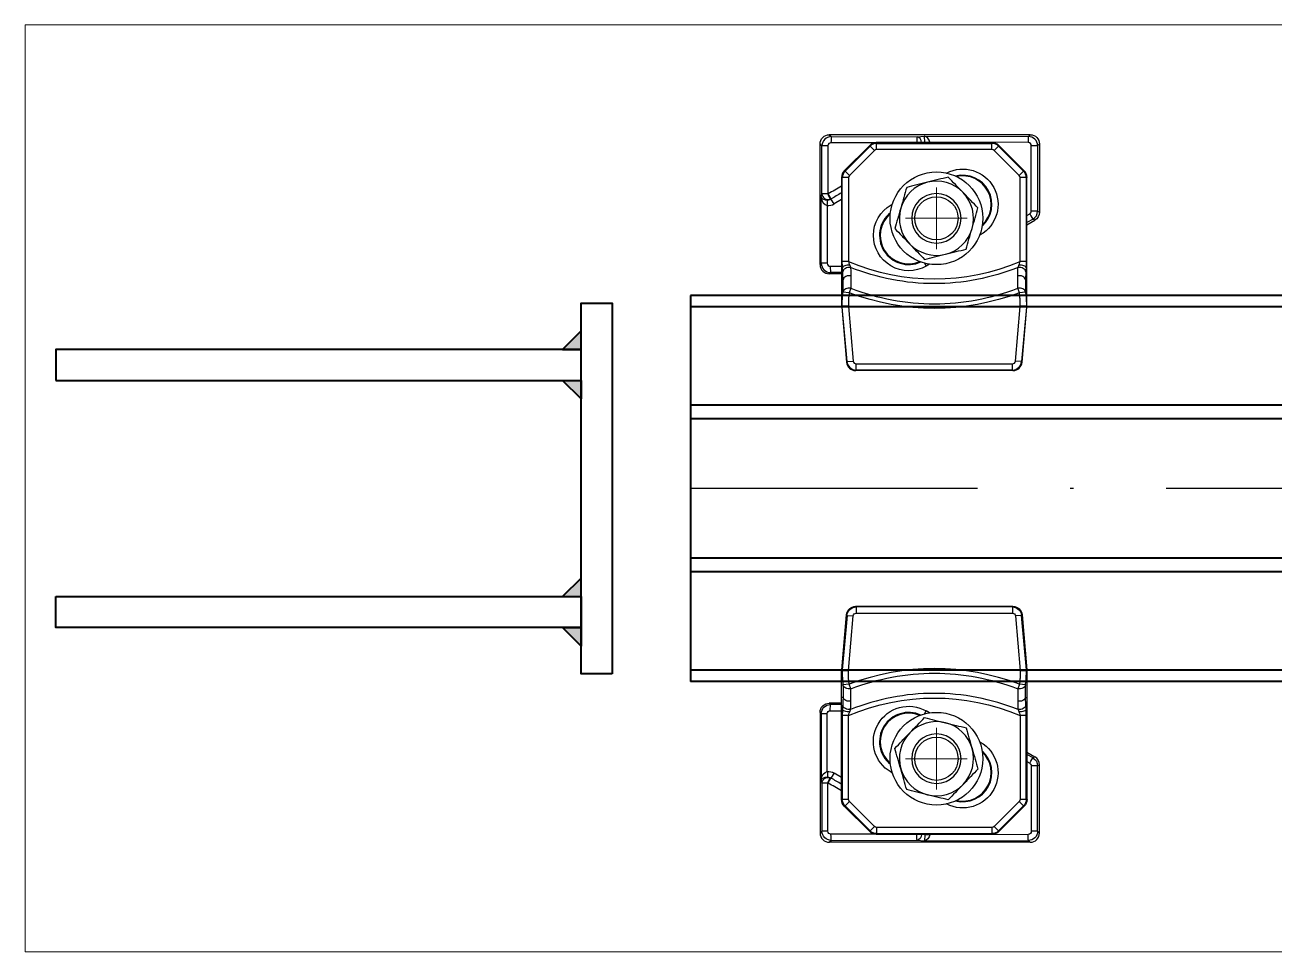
# Model space of a CAD drawing. Header units: centimetres. Extents: x 470464 to 524273, y 49611 to 59074.
# Drawn here: x 490049.75 to 490090.2, y 54392.56 to 54422.56 of the extents above; entities that cross this region are included whole.
import ezdxf

# ---------------------------------------------------------------- set-up
doc = ezdxf.new("R2010")
doc.units = ezdxf.units.CM
doc.header["$MEASUREMENT"] = 0
for name, pattern in [('1244_Aselsan_MIUM_3000$0$ACAD_ISO10W100', [18, 12, -3, 0, -3]), ('ACAD_ISO08W100', [36, 24, -3, 6, -3]), ('CHAIN', [0.3543, 0.2362, -0.0295, 0.0591, -0.0295]), ('XKITLINE00', [0])]:
    doc.linetypes.add(name, pattern=pattern)
for name, color, linetype, lineweight in [('1', 7, 'Continuous', 25), ('AAA_EKSEN', 1, 'ACAD_ISO08W100', 9), ('S-COLS-CONC', 4, 'Continuous', 40)]:
    doc.layers.add(name, color=color, linetype=linetype, lineweight=lineweight)

# ---------------------------------------------------------------- blocks, each defined once
blk = doc.blocks.new('K')
at = {"layer": 'S-COLS-CONC'}
h = blk.add_hatch(color=2, dxfattribs=at)
h.dxf.hatch_style = 1
h.paths.add_polyline_path([(490067.746, 45912.663), (490067.146, 45912.063), (490067.746, 45912.063)])
h = blk.add_hatch(color=2, dxfattribs=at)
h.dxf.hatch_style = 1
h.paths.add_polyline_path([(490067.146, 45911.063), (490067.746, 45911.063), (490067.746, 45910.463)])
h = blk.add_hatch(color=2, dxfattribs=at)
h.dxf.hatch_style = 1
h.paths.add_polyline_path([(490067.746, 45904.663), (490067.146, 45904.063), (490067.746, 45904.063)])
h = blk.add_hatch(color=2, dxfattribs=at)
h.dxf.hatch_style = 1
h.paths.add_polyline_path([(490067.146, 45903.063), (490067.746, 45903.063), (490067.746, 45902.463)])
at = {"color": 2, "linetype": 'XKITLINE00', "lineweight": 0}
for p, q in [((490099.746, 45922.563), (490049.746, 45922.563)), ((490049.746, 45922.563), (490049.746, 45892.563)), ((490049.746, 45892.563), (490049.746, 45892.563)), ((490099.746, 45892.563), (490049.746, 45892.563))]:
    blk.add_line(p, q, dxfattribs=at)
at = {"color": 2, "linetype": '1244_Aselsan_MIUM_3000$0$ACAD_ISO10W100'}
for p, q in [((490049.746, 45907.563), (490049.746, 45907.563)), ((490171.079, 45907.563), (490071.291, 45907.563))]:
    blk.add_line(p, q, dxfattribs=at)
at = {"layer": '1', "color": 2, "linetype": 'Continuous'}
for p, q in [((490075.541, 45918.652), (490075.479, 45918.714)), ((490075.479, 45914.811), (490075.479, 45918.714)), ((490075.541, 45917.094), (490075.541, 45918.652)), ((490075.733, 45918.652), (490075.541, 45918.652)), ((490075.733, 45918.652), (490075.733, 45917.094)), ((490082.281, 45919.013), (490075.778, 45919.013)), ((490075.778, 45919.013), (490075.84, 45918.951)), ((490077.233, 45918.747), (490075.833, 45918.751)), ((490075.84, 45918.951), (490078.619, 45918.942)), ((490077.09, 45918.667), (490076.265, 45917.843)), ((490077.099, 45918.645), (490077.09, 45918.668)), ((490081.053, 45918.755), (490077.301, 45918.755)), ((490077.301, 45918.755), (490077.311, 45918.732)), ((490077.311, 45918.732), (490081.044, 45918.732)), ((490077.311, 45918.533), (490077.311, 45918.732)), ((490078.619, 45918.942), (490078.847, 45918.965)), ((490078.847, 45918.965), (490082.223, 45918.955)), ((490082.216, 45918.756), (490079.028, 45918.766)), ((490081.044, 45918.732), (490081.054, 45918.755)), ((490081.044, 45918.533), (490081.044, 45918.732)), ((490081.265, 45918.668), (490081.255, 45918.645)), ((490082.09, 45917.843), (490081.265, 45918.667)), ((490082.223, 45918.955), (490082.281, 45919.013)), ((490082.314, 45916.539), (490082.315, 45918.656)), ((490082.521, 45918.655), (490082.52, 45916.538)), ((490082.579, 45918.714), (490082.521, 45918.655)), ((490082.579, 45918.714), (490082.579, 45916.504)), ((490076.288, 45917.833), (490077.099, 45918.645)), ((490077.24, 45918.504), (490076.429, 45917.692)), ((490077.24, 45918.504), (490077.099, 45918.645)), ((490081.044, 45918.533), (490077.311, 45918.533)), ((490081.114, 45918.504), (490081.255, 45918.645)), ((490081.926, 45917.692), (490081.114, 45918.504)), ((490081.255, 45918.645), (490082.067, 45917.833)), ((490076.265, 45917.843), (490076.288, 45917.833)), ((490082.067, 45917.833), (490082.09, 45917.843)), ((490076.177, 45917.631), (490076.177, 45914.709)), ((490076.2, 45917.622), (490076.177, 45917.631)), ((490076.4, 45917.622), (490076.2, 45917.622)), ((490076.2, 45914.908), (490076.2, 45917.622)), ((490076.429, 45917.692), (490076.288, 45917.833)), ((490076.4, 45917.622), (490076.4, 45914.908)), ((490081.926, 45917.692), (490082.067, 45917.833)), ((490082.154, 45917.622), (490081.955, 45917.622)), ((490081.955, 45914.908), (490081.955, 45917.622)), ((490082.177, 45917.631), (490082.154, 45917.622)), ((490082.154, 45917.622), (490082.154, 45914.908)), ((490082.177, 45914.709), (490082.177, 45917.631)), ((490075.518, 45916.976), (490075.541, 45917.094)), ((490075.733, 45917.094), (490075.541, 45917.094)), ((490075.519, 45914.851), (490075.518, 45916.976)), ((490075.711, 45916.72), (490075.711, 45914.852)), ((490076.177, 45916.911), (490075.932, 45916.771)), ((490077.779, 45916.744), (490077.818, 45916.766)), ((490077.8, 45916.708), (490077.779, 45916.744)), ((490082.177, 45916.402), (490082.265, 45916.453)), ((490082.372, 45916.28), (490082.177, 45916.166)), ((490082.177, 45916.099), (490082.431, 45916.246)), ((490082.431, 45916.246), (490082.372, 45916.28)), ((490082.52, 45916.538), (490082.579, 45916.504)), ((490080.667, 45915.767), (490080.639, 45915.751)), ((490080.667, 45915.767), (490080.654, 45915.79)), ((490075.479, 45914.811), (490075.519, 45914.851)), ((490075.811, 45914.753), (490076.177, 45914.754)), ((490076.204, 45914.709), (490076.177, 45914.709)), ((490076.4, 45914.908), (490076.2, 45914.908)), ((490078.862, 45914.857), (490078.917, 45914.762)), ((490079.023, 45914.824), (490078.917, 45914.762)), ((490082.154, 45914.908), (490081.955, 45914.908)), ((490082.15, 45914.709), (490082.177, 45914.709)), ((490075.818, 45914.553), (490075.778, 45914.513)), ((490076.177, 45914.513), (490075.778, 45914.513)), ((490076.177, 45914.554), (490075.818, 45914.553)), ((490076.177, 45914.326), (490076.177, 45913.826)), ((490076.224, 45914.321), (490076.177, 45914.326)), ((490082.131, 45914.321), (490082.177, 45914.326)), ((490082.177, 45913.826), (490082.177, 45914.326)), ((490076.212, 45913.822), (490076.177, 45913.826)), ((490076.212, 45913.822), (490076.222, 45913.92)), ((490076.41, 45913.802), (490076.212, 45913.822)), ((490076.42, 45913.899), (490076.222, 45913.92)), ((490076.42, 45913.899), (490076.41, 45913.802)), ((490076.475, 45914.044), (490076.42, 45913.899)), ((490081.935, 45913.899), (490081.879, 45914.044)), ((490082.133, 45913.92), (490081.935, 45913.899)), ((490081.945, 45913.802), (490081.935, 45913.899)), ((490082.143, 45913.822), (490081.945, 45913.802)), ((490082.133, 45913.92), (490082.143, 45913.822)), ((490082.143, 45913.822), (490082.177, 45913.826)), ((490076.179, 45913.432), (490076.334, 45911.651)), ((490076.396, 45913.459), (490076.196, 45913.46)), ((490076.198, 45913.433), (490076.396, 45913.45)), ((490076.352, 45911.67), (490076.198, 45913.433)), ((490076.396, 45913.45), (490076.55, 45911.687)), ((490081.804, 45911.687), (490081.959, 45913.45)), ((490082.158, 45913.46), (490081.959, 45913.459)), ((490082.157, 45913.433), (490081.959, 45913.45)), ((490082.157, 45913.433), (490082.003, 45911.67)), ((490082.02, 45911.651), (490082.176, 45913.432)), ((490076.334, 45911.651), (490076.352, 45911.67)), ((490076.352, 45911.67), (490076.55, 45911.687)), ((490076.65, 45911.397), (490076.632, 45911.378)), ((490081.722, 45911.378), (490076.633, 45911.378)), ((490076.65, 45911.596), (490081.705, 45911.596)), ((490076.65, 45911.397), (490076.65, 45911.596)), ((490081.705, 45911.397), (490076.65, 45911.397)), ((490081.705, 45911.397), (490081.705, 45911.596)), ((490081.723, 45911.378), (490081.705, 45911.397)), ((490082.003, 45911.67), (490081.804, 45911.687)), ((490082.003, 45911.67), (490082.02, 45911.651)), ((490076.65, 45903.728), (490076.632, 45903.747)), ((490081.722, 45903.747), (490076.633, 45903.747)), ((490076.65, 45903.728), (490076.65, 45903.529)), ((490081.705, 45903.728), (490076.65, 45903.728)), ((490081.723, 45903.747), (490081.705, 45903.728)), ((490081.705, 45903.728), (490081.705, 45903.529)), ((490076.179, 45901.693), (490076.334, 45903.474)), ((490076.352, 45903.455), (490076.198, 45901.692)), ((490076.334, 45903.474), (490076.352, 45903.455)), ((490076.352, 45903.455), (490076.55, 45903.438)), ((490076.396, 45901.675), (490076.55, 45903.438)), ((490076.65, 45903.529), (490081.705, 45903.529)), ((490082.003, 45903.455), (490081.804, 45903.438)), ((490081.804, 45903.438), (490081.959, 45901.675)), ((490082.003, 45903.455), (490082.02, 45903.474)), ((490082.157, 45901.692), (490082.003, 45903.455)), ((490082.02, 45903.474), (490082.176, 45901.693)), ((490076.396, 45901.666), (490076.196, 45901.665)), ((490076.198, 45901.692), (490076.396, 45901.675)), ((490082.157, 45901.692), (490081.959, 45901.675)), ((490082.158, 45901.665), (490081.959, 45901.666)), ((490076.212, 45901.303), (490076.177, 45901.299)), ((490076.177, 45900.799), (490076.177, 45901.299)), ((490076.41, 45901.323), (490076.212, 45901.303)), ((490076.212, 45901.303), (490076.222, 45901.205)), ((490076.42, 45901.226), (490076.41, 45901.323)), ((490081.945, 45901.323), (490081.935, 45901.226)), ((490082.143, 45901.303), (490081.945, 45901.323)), ((490082.133, 45901.205), (490082.143, 45901.303)), ((490082.143, 45901.303), (490082.177, 45901.299)), ((490082.177, 45901.299), (490082.177, 45900.799)), ((490076.42, 45901.226), (490076.222, 45901.205)), ((490076.475, 45901.081), (490076.42, 45901.226)), ((490081.935, 45901.226), (490081.879, 45901.081)), ((490082.133, 45901.205), (490081.935, 45901.226)), ((490076.177, 45900.613), (490075.778, 45900.613)), ((490075.818, 45900.573), (490075.778, 45900.613)), ((490076.177, 45900.571), (490075.818, 45900.573)), ((490076.224, 45900.804), (490076.177, 45900.799)), ((490082.131, 45900.804), (490082.177, 45900.799)), ((490075.479, 45900.314), (490075.519, 45900.274)), ((490075.479, 45900.314), (490075.479, 45896.411)), ((490075.519, 45900.274), (490075.518, 45898.149)), ((490075.711, 45898.405), (490075.711, 45900.273)), ((490075.811, 45900.372), (490076.177, 45900.371)), ((490076.177, 45897.494), (490076.177, 45900.416)), ((490076.204, 45900.416), (490076.177, 45900.416)), ((490076.4, 45900.217), (490076.2, 45900.217)), ((490076.2, 45900.217), (490076.2, 45897.503)), ((490076.4, 45897.503), (490076.4, 45900.217)), ((490078.862, 45900.268), (490078.917, 45900.363)), ((490079.023, 45900.301), (490078.917, 45900.363)), ((490082.154, 45900.217), (490081.955, 45900.217)), ((490081.955, 45900.217), (490081.955, 45897.503)), ((490082.15, 45900.416), (490082.177, 45900.416)), ((490082.154, 45897.503), (490082.154, 45900.217)), ((490082.177, 45900.416), (490082.177, 45897.494)), ((490080.667, 45899.358), (490080.639, 45899.374)), ((490080.667, 45899.358), (490080.654, 45899.335)), ((490082.177, 45899.026), (490082.431, 45898.879)), ((490082.372, 45898.845), (490082.177, 45898.959)), ((490082.431, 45898.879), (490082.372, 45898.845)), ((490082.177, 45898.723), (490082.265, 45898.672)), ((490082.314, 45898.586), (490082.315, 45896.469)), ((490082.52, 45898.587), (490082.579, 45898.621)), ((490082.521, 45896.47), (490082.52, 45898.587)), ((490082.579, 45896.411), (490082.579, 45898.621)), ((490075.518, 45898.149), (490075.541, 45898.031)), ((490075.541, 45898.031), (490075.541, 45896.473)), ((490075.733, 45898.031), (490075.541, 45898.031)), ((490075.733, 45896.473), (490075.733, 45898.031)), ((490076.177, 45898.214), (490075.932, 45898.354)), ((490077.8, 45898.418), (490077.779, 45898.381)), ((490077.779, 45898.381), (490077.818, 45898.359)), ((490076.2, 45897.503), (490076.177, 45897.494)), ((490076.4, 45897.503), (490076.2, 45897.503)), ((490076.265, 45897.282), (490076.288, 45897.292)), ((490077.09, 45896.458), (490076.265, 45897.282)), ((490076.429, 45897.433), (490076.288, 45897.292)), ((490076.288, 45897.292), (490077.099, 45896.48)), ((490077.24, 45896.621), (490076.429, 45897.433)), ((490081.926, 45897.433), (490081.114, 45896.621)), ((490081.255, 45896.48), (490082.067, 45897.292)), ((490082.09, 45897.282), (490081.265, 45896.458)), ((490081.926, 45897.433), (490082.067, 45897.292)), ((490082.154, 45897.503), (490081.955, 45897.503)), ((490082.067, 45897.292), (490082.09, 45897.282)), ((490082.177, 45897.494), (490082.154, 45897.503)), ((490075.541, 45896.473), (490075.479, 45896.411)), ((490075.733, 45896.473), (490075.541, 45896.473)), ((490077.099, 45896.48), (490077.09, 45896.457)), ((490077.24, 45896.621), (490077.099, 45896.48)), ((490081.044, 45896.592), (490077.311, 45896.592)), ((490077.311, 45896.592), (490077.311, 45896.393)), ((490081.044, 45896.592), (490081.044, 45896.393)), ((490081.114, 45896.621), (490081.255, 45896.48)), ((490081.265, 45896.457), (490081.255, 45896.48)), ((490082.579, 45896.411), (490082.521, 45896.47)), ((490075.778, 45896.113), (490075.84, 45896.174)), ((490082.281, 45896.113), (490075.778, 45896.113)), ((490077.233, 45896.378), (490075.833, 45896.374)), ((490075.84, 45896.174), (490078.619, 45896.183)), ((490077.301, 45896.37), (490077.311, 45896.393)), ((490081.053, 45896.37), (490077.301, 45896.37)), ((490077.311, 45896.393), (490081.044, 45896.393)), ((490078.619, 45896.183), (490078.847, 45896.16)), ((490078.847, 45896.16), (490082.223, 45896.17)), ((490082.216, 45896.369), (490079.028, 45896.359)), ((490081.044, 45896.393), (490081.054, 45896.37)), ((490082.223, 45896.17), (490082.281, 45896.113))]:
    blk.add_line(p, q, dxfattribs=at)
for centre, radius in [((490079.246, 45916.307), 1.5), ((490079.246, 45916.307), 0.7), ((490079.246, 45898.818), 1.5), ((490079.246, 45898.818), 0.7)]:
    blk.add_circle(centre, radius, dxfattribs=at)
at = {"layer": '1', "color": 2, "linetype": 'Continuous', "extrusion": (0, 0, -1)}
for centre in [(-490079.246, 45916.307), (-490079.246, 45898.818)]:
    blk.add_circle(centre, 0.8, dxfattribs=at)
for centre, start, end in [((-490080.098, 45916.758), 62.5283, 240.1461), ((-490078.348, 45915.753), 240.1461, 60.1461), ((-490078.348, 45899.372), 299.8539, 119.8539), ((-490080.098, 45898.367), 119.8539, 297.4717)]:
    blk.add_arc(centre, 1.142, start, end, dxfattribs=at)
at = {"layer": '1', "color": 2, "linetype": 'Continuous'}
for centre, radius, start, end in [((490079.246, 45916.307), 1.2, 104, 164), ((490079.246, 45916.307), 1.2, 44, 104), ((490080.098, 45916.758), 0.943, 311.537, 104.1742), ((490080.098, 45916.758), 0.92, 313.323, 102.3911), ((490079.246, 45916.307), 1.2, 344, 44), ((490079.246, 45916.307), 1.2, 164, 224), ((490078.348, 45915.753), 0.943, 128.8258, 294.5326), ((490078.348, 45915.753), 0.92, 130.2855, 293.0729), ((490079.246, 45916.307), 1.2, 284, 344), ((490079.246, 45916.307), 1.2, 224, 284), ((490078.348, 45899.372), 0.943, 65.4674, 231.1742), ((490078.348, 45899.372), 0.92, 66.9271, 229.7145), ((490079.246, 45898.818), 1.2, 136, 196), ((490079.246, 45898.818), 1.2, 76, 136), ((490079.246, 45898.818), 1.2, 16, 76), ((490080.098, 45898.367), 0.943, 255.8258, 48.463), ((490080.098, 45898.367), 0.92, 257.6089, 46.677), ((490079.246, 45898.818), 1.2, 316, 16), ((490079.246, 45898.818), 1.2, 196, 256), ((490079.246, 45898.818), 1.2, 256, 316)]:
    blk.add_arc(centre, radius, start, end, dxfattribs=at)
at = {"layer": '1', "color": 2, "linetype": 'Continuous', "extrusion": (0, 0, -1)}
for centre, major_axis, ratio, start_param, end_param in [((490075.781, 45918.711), (0.214, -0.214), 0.992433, 2.359993, 3.923193), ((490082.278, 45918.711), (0.214, 0.214), 0.992433, 5.501585, 7.064785), ((490082.278, 45916.506), (0.261, -0.15), 0.994945, 5.763279, 6.803091), ((490079.177, 45922.456), (0, -9.067), 0.918737, 5.945855, 6.620515), ((490076.634, 45903.446), (0.204, -0.222), 0.995811, 2.403309, 3.879876), ((490076.65, 45903.428), (0.221, 0.203), 0.997694, 3.974105, 5.450673), ((490081.705, 45903.428), (0.221, -0.203), 0.997694, 3.974105, 5.450673), ((490081.721, 45903.446), (0.204, 0.222), 0.995811, 5.544902, 7.021469), ((490076.65, 45903.428), (0.068, -0.0742), 0.993033, 2.403309, 3.879876), ((490081.705, 45903.428), (-0.068, -0.0742), 0.993033, 2.403309, 3.879876), ((490076.42, 45901.226), (0.2, 0.001), 0.752836, 1.294298, 3.008789), ((490079.177, 45892.376), (0, 8.405), 0.918737, 5.915201, 6.65117), ((490081.935, 45901.226), (0.2, -0.001), 0.752836, 0.132804, 1.847295), ((490075.781, 45900.311), (0.214, -0.214), 0.992433, 2.359993, 3.923193), ((490075.819, 45900.273), (0.267, 0.138), 0.998031, 3.623062, 5.186262), ((490075.818, 45900.373), (0.001, 0.2), 0.034627, 4.708031, 6.195866), ((490076.411, 45900.557), (0.199, -0.014), 0.74106, 1.22626, 3.011378), ((490076.422, 45900.825), (0.2, 0.001), 0.752479, 1.288631, 3.008872), ((490081.933, 45900.825), (0.2, -0.001), 0.752479, 0.132721, 1.852962), ((490081.944, 45900.557), (0.199, 0.014), 0.74106, 0.130215, 1.915333), ((490075.718, 45900.274), (-0.2, 0), 0.004269, 4.747034, 6.195918), ((490075.812, 45900.272), (0.0819, -0.0592), 0.989251, 2.52068, 4.08388), ((490076.404, 45900.416), (0.2, -0.008), 0.422896, 1.380478, 3.045264), ((490081.951, 45900.416), (0.2, 0.008), 0.422896, 0.096328, 1.761115), ((490082.272, 45898.673), (0.101, 0.173), 0.027764, 4.691233, 6.195885), ((490082.221, 45898.586), (0.128, -0.271), 0.997202, 4.110755, 5.150568), ((490082.214, 45898.586), (0.0667, 0.0748), 0.997721, 6.084759, 7.124571), ((490082.321, 45898.587), (0.2, 0), 0.004243, 0.087267, 1.605444), ((490075.718, 45898.149), (0.042, 0.256), 0.76271, 4.58737, 6.036255), ((490075.718, 45898.149), (0.201, 0.012), 0.369521, 3.302192, 4.751077), ((490075.74, 45898.031), (0.196, 0.038), 0.907507, 3.350606, 5.211047), ((490075.76, 45897.968), (0.115, -0.426), 0.905428, 3.310168, 3.875491), ((490075.704, 45898.405), (-0.016, 0.199), 0.034866, 1.569261, 2.70958), ((490075.753, 45897.967), (0.061, -0.253), 0.768803, 3.289543, 3.701099), ((490075.74, 45898.031), (0.071, 0.187), 0.032625, 4.699988, 5.905162), ((490075.745, 45898.029), (0.099, 0.174), 0.030283, 4.695034, 5.900559), ((490128.983, 45868.005), (148.541, -84.962), 0.002337, 1.9329, 1.936067), ((490075.926, 45898.353), (0.099, 0.174), 0.027964, 1.549906, 2.758993), ((490128.988, 45868.006), (148.546, -84.96), 0.001169, 1.933599, 1.936064), ((490076.478, 45897.494), (0.278, 0.115), 0.997326, 2.750469, 3.532716), ((490076.5, 45897.503), (0.115, -0.277), 0.998522, 1.179673, 1.96192), ((490076.5, 45897.503), (-0.0928, -0.0384), 0.995546, 5.892062, 6.674309), ((490081.855, 45897.503), (0.0928, -0.0384), 0.995546, 5.892062, 6.674309), ((490081.855, 45897.503), (0.115, 0.277), 0.998522, 1.179673, 1.96192), ((490081.877, 45897.494), (0.278, -0.115), 0.997326, 5.892062, 6.674309), ((490075.841, 45896.474), (0.266, -0.139), 0.998207, 1.09196, 2.65516), ((490075.834, 45896.474), (0.0807, 0.0609), 0.988978, 2.219923, 3.783123), ((490077.302, 45896.671), (0.115, 0.278), 0.997326, 2.750469, 3.532716), ((490077.311, 45896.692), (0.277, -0.115), 0.998522, 1.179673, 1.96192), ((490077.311, 45896.692), (-0.0384, -0.0928), 0.995546, 5.892062, 6.674309), ((490081.044, 45896.692), (-0.0384, 0.0928), 0.995546, 2.750469, 3.532716), ((490081.044, 45896.692), (0.277, 0.115), 0.998522, 1.179673, 1.96192), ((490081.053, 45896.671), (0.115, -0.278), 0.997326, 5.892062, 6.674309), ((490082.215, 45896.469), (0.0469, -0.0889), 0.994028, 5.200197, 6.763397), ((490082.222, 45896.47), (0.175, 0.243), 0.996422, 0.949848, 2.513048), ((490082.322, 45896.47), (0.2, 0), 0.004243, 0.087267, 1.605444), ((490075.84, 45896.374), (-0.001, 0.2), 0.034899, 3.228912, 4.712496), ((490078.619, 45896.382), (-0.001, 0.2), 0.034899, 3.228912, 4.651252), ((490078.619, 45896.382), (-0.02, -0.199), 0.74823, 4.69971, 6.151435), ((490078.847, 45896.359), (0.003, 0.201), 0.124494, 1.540952, 3.020281), ((490078.847, 45896.359), (0.076, 0.188), 0.878606, 1.230281, 2.70961), ((490079.021, 45896.358), (0.2, -0.008), 0.005639, 3.866293, 4.746837), ((490078.511, 45896.394), (0.516, -0.056), 0.770786, 6.203754, 6.230389), ((490082.223, 45896.37), (0.001, -0.2), 0.034652, 0.087319, 1.566648)]:
    blk.add_ellipse(centre, major_axis=major_axis, ratio=ratio, start_param=start_param, end_param=end_param, dxfattribs=at)
at = {"layer": '1', "color": 2, "linetype": 'Continuous'}
for centre, major_axis, ratio, start_param, end_param in [((490075.841, 45918.651), (0.266, 0.139), 0.998207, 1.09196, 2.65516), ((490075.834, 45918.651), (0.0807, -0.0609), 0.988978, 2.219923, 3.783123), ((490075.84, 45918.751), (-0.001, -0.2), 0.034899, 3.228912, 4.712496), ((490077.302, 45918.455), (0.115, -0.278), 0.997326, 2.750469, 3.532716), ((490077.311, 45918.433), (0.277, 0.115), 0.998522, 1.179673, 1.96192), ((490078.619, 45918.743), (-0.001, -0.2), 0.034899, 3.228912, 4.651252), ((490078.619, 45918.743), (-0.02, 0.199), 0.74823, 4.69971, 6.151435), ((490078.847, 45918.766), (0.076, -0.188), 0.878606, 1.230281, 2.70961), ((490078.847, 45918.766), (0.003, -0.201), 0.124494, 1.540952, 3.020281), ((490079.021, 45918.767), (0.2, 0.008), 0.005639, 3.866293, 4.746837), ((490078.511, 45918.731), (0.516, 0.056), 0.770786, 6.203754, 6.230389), ((490081.044, 45918.433), (0.277, -0.115), 0.998522, 1.179673, 1.96192), ((490081.053, 45918.455), (0.115, 0.278), 0.997326, 5.892062, 6.674309), ((490082.223, 45918.755), (0.001, 0.2), 0.034652, 0.087319, 1.566648), ((490082.215, 45918.656), (0.0469, 0.0889), 0.994028, 5.200197, 6.763397), ((490082.222, 45918.655), (0.175, -0.243), 0.996422, 0.949848, 2.513048), ((490082.322, 45918.655), (0.2, 0), 0.004243, 0.087267, 1.605444), ((490077.311, 45918.433), (-0.0384, 0.0928), 0.995546, 5.892062, 6.674309), ((490081.044, 45918.433), (-0.0384, -0.0928), 0.995546, 2.750469, 3.532716), ((490076.478, 45917.631), (0.278, -0.115), 0.997326, 2.750469, 3.532716), ((490081.877, 45917.631), (0.278, 0.115), 0.997326, 5.892062, 6.674309), ((490076.5, 45917.622), (0.115, 0.277), 0.998522, 1.179673, 1.96192), ((490076.5, 45917.622), (-0.0928, 0.0384), 0.995546, 5.892062, 6.674309), ((490081.855, 45917.622), (0.0928, 0.0384), 0.995546, 5.892062, 6.674309), ((490081.855, 45917.622), (0.115, -0.277), 0.998522, 1.179673, 1.96192), ((490075.74, 45917.094), (0.196, -0.038), 0.907507, 3.350606, 5.211047), ((490075.74, 45917.094), (0.071, -0.187), 0.032625, 4.699988, 5.905162), ((490128.983, 45947.12), (148.541, 84.962), 0.002337, 1.9329, 1.936067), ((490075.745, 45917.096), (0.099, -0.174), 0.030283, 4.695034, 5.900559), ((490128.988, 45947.119), (148.546, 84.96), 0.001169, 1.933599, 1.936064), ((490075.718, 45916.976), (0.042, -0.256), 0.76271, 4.58737, 6.036255), ((490075.718, 45916.976), (0.201, -0.012), 0.369521, 3.302192, 4.751077), ((490075.704, 45916.72), (-0.016, -0.199), 0.034866, 1.569261, 2.70958), ((490075.76, 45917.157), (0.115, 0.426), 0.905428, 3.310168, 3.875491), ((490075.753, 45917.158), (0.061, 0.253), 0.768803, 3.289543, 3.701099), ((490075.926, 45916.772), (0.099, -0.174), 0.027964, 1.549906, 2.758993), ((490082.214, 45916.539), (0.0667, -0.0748), 0.997721, 6.084759, 7.124571), ((490082.272, 45916.452), (0.101, -0.173), 0.027764, 4.691233, 6.195885), ((490082.321, 45916.538), (0.2, 0), 0.004243, 0.087267, 1.605444), ((490082.221, 45916.539), (0.128, 0.271), 0.997202, 4.110755, 5.150568), ((490075.781, 45914.814), (0.214, 0.214), 0.992433, 2.359993, 3.923193), ((490075.718, 45914.851), (-0.2, 0), 0.004269, 4.747034, 6.195918), ((490075.819, 45914.852), (0.267, -0.138), 0.998031, 3.623062, 5.186262), ((490075.812, 45914.853), (0.0819, 0.0592), 0.989251, 2.52068, 4.08388), ((490075.818, 45914.752), (0.001, -0.2), 0.034627, 4.708031, 6.195866), ((490076.404, 45914.709), (0.2, 0.008), 0.422896, 1.380478, 3.045264), ((490076.411, 45914.568), (0.199, 0.014), 0.74106, 1.22626, 3.011378), ((490079.177, 45922.75), (0, -8.405), 0.918737, 5.915201, 6.65117), ((490081.944, 45914.568), (0.199, -0.014), 0.74106, 0.130215, 1.915333), ((490081.951, 45914.709), (0.2, -0.008), 0.422896, 0.096328, 1.761115), ((490076.422, 45914.3), (0.2, -0.001), 0.752479, 1.288631, 3.008872), ((490081.933, 45914.3), (0.2, 0.001), 0.752479, 0.132721, 1.852962), ((490076.42, 45913.899), (0.2, -0.001), 0.752836, 1.294298, 3.008789), ((490081.935, 45913.899), (0.2, 0.001), 0.752836, 0.132804, 1.847295), ((490076.634, 45911.679), (0.204, 0.222), 0.995811, 2.403309, 3.879876), ((490076.65, 45911.697), (0.221, -0.203), 0.997694, 3.974105, 5.450673), ((490076.65, 45911.697), (0.068, 0.0742), 0.993033, 2.403309, 3.879876), ((490081.705, 45911.697), (-0.068, 0.0742), 0.993033, 2.403309, 3.879876), ((490081.705, 45911.697), (0.221, 0.203), 0.997694, 3.974105, 5.450673), ((490081.721, 45911.679), (0.204, -0.222), 0.995811, 5.544902, 7.021469), ((490079.177, 45892.669), (0, 9.067), 0.918737, 5.945855, 6.620515), ((490082.278, 45898.619), (0.261, 0.15), 0.994945, 5.763279, 6.803091), ((490075.781, 45896.414), (0.214, 0.214), 0.992433, 2.359993, 3.923193), ((490082.278, 45896.414), (0.214, -0.214), 0.992433, 5.501585, 7.064785)]:
    blk.add_ellipse(centre, major_axis=major_axis, ratio=ratio, start_param=start_param, end_param=end_param, dxfattribs=at)
for points, weights in [([(490077.09, 45918.668), (490077.09, 45918.668), (490077.09, 45918.667)], [0.500000031836, 0.499999968164, 0.500000031836]), ([(490077.301, 45918.755), (490077.301, 45918.755), (490077.301, 45918.755)], [0.500000031229, 0.499999968771, 0.500000031229]), ([(490081.054, 45918.755), (490081.053, 45918.755), (490081.053, 45918.755)], [0.500000031722, 0.499999968278, 0.500000031722]), ([(490081.265, 45918.667), (490081.265, 45918.668), (490081.265, 45918.668)], [0.500000032004, 0.499999967996, 0.500000032004]), ([(490076.265, 45917.843), (490076.265, 45917.843), (490076.265, 45917.843)], [0.500000031966, 0.499999968034, 0.500000031966]), ([(490082.09, 45917.843), (490082.09, 45917.843), (490082.09, 45917.843)], [0.500000032286, 0.499999967714, 0.500000032286]), ([(490076.177, 45917.631), (490076.177, 45917.631), (490076.177, 45917.631)], [0.500000031519, 0.499999968481, 0.500000031519]), ([(490082.177, 45917.631), (490082.177, 45917.631), (490082.177, 45917.631)], [0.500000031564, 0.499999968436, 0.500000031564]), ([(490076.334, 45911.651), (490076.334, 45911.651), (490076.334, 45911.651)], [0.500000154962, 0.499999845038, 0.500000154962]), ([(490076.632, 45911.378), (490076.632, 45911.378), (490076.633, 45911.378)], [0.500000154938, 0.499999845062, 0.500000154938]), ([(490081.722, 45911.378), (490081.722, 45911.378), (490081.723, 45911.378)], [0.500000154953, 0.499999845047, 0.500000154953]), ([(490082.02, 45911.651), (490082.02, 45911.651), (490082.02, 45911.651)], [0.500000154951, 0.499999845049, 0.500000154951]), ([(490076.632, 45903.747), (490076.632, 45903.747), (490076.633, 45903.747)], [0.500000154938, 0.499999845062, 0.500000154938]), ([(490081.722, 45903.747), (490081.722, 45903.747), (490081.723, 45903.747)], [0.500000154953, 0.499999845047, 0.500000154953]), ([(490076.334, 45903.474), (490076.334, 45903.474), (490076.334, 45903.474)], [0.500000154962, 0.499999845038, 0.500000154962]), ([(490082.02, 45903.474), (490082.02, 45903.474), (490082.02, 45903.474)], [0.500000154951, 0.499999845049, 0.500000154951]), ([(490076.177, 45897.494), (490076.177, 45897.494), (490076.177, 45897.494)], [0.500000031519, 0.499999968481, 0.500000031519]), ([(490076.265, 45897.282), (490076.265, 45897.282), (490076.265, 45897.282)], [0.500000031966, 0.499999968034, 0.500000031966]), ([(490082.09, 45897.282), (490082.09, 45897.282), (490082.09, 45897.282)], [0.500000032286, 0.499999967714, 0.500000032286]), ([(490082.177, 45897.494), (490082.177, 45897.494), (490082.177, 45897.494)], [0.500000031564, 0.499999968436, 0.500000031564]), ([(490077.09, 45896.457), (490077.09, 45896.457), (490077.09, 45896.458)], [0.500000031836, 0.499999968164, 0.500000031836]), ([(490081.265, 45896.458), (490081.265, 45896.457), (490081.265, 45896.457)], [0.500000032004, 0.499999967996, 0.500000032004]), ([(490077.301, 45896.37), (490077.301, 45896.37), (490077.301, 45896.37)], [0.500000031229, 0.499999968771, 0.500000031229]), ([(490081.054, 45896.37), (490081.053, 45896.37), (490081.053, 45896.37)], [0.500000031722, 0.499999968278, 0.500000031722])]:
    blk.add_rational_spline(points, weights, degree=2, dxfattribs=at)
for points in [[(490078.955, 45917.472), (490078.721, 45917.413), (490078.492, 45917.356), (490078.283, 45917.304)], [(490080.109, 45917.141), (490079.941, 45917.315), (490079.777, 45917.485), (490079.628, 45917.639)], [(490075.733, 45917.094), (490075.735, 45917.094), (490075.736, 45917.095), (490075.738, 45917.096)], [(490075.835, 45916.934), (490075.825, 45916.928), (490075.815, 45916.923), (490075.804, 45916.919)], [(490078.092, 45916.638), (490078.025, 45916.405), (490077.96, 45916.179), (490077.901, 45915.972)], [(490080.399, 45915.976), (490080.466, 45916.209), (490080.531, 45916.436), (490080.59, 45916.642)], [(490078.382, 45915.474), (490078.551, 45915.3), (490078.714, 45915.13), (490078.864, 45914.975)], [(490079.536, 45915.143), (490079.771, 45915.201), (490080, 45915.258), (490080.208, 45915.31)], [(490076.204, 45914.709), (490076.202, 45914.771), (490076.2, 45914.838), (490076.2, 45914.908)], [(490076.222, 45913.92), (490076.223, 45914.054), (490076.223, 45914.187), (490076.224, 45914.321)], [(490082.131, 45914.321), (490082.132, 45914.187), (490082.132, 45914.054), (490082.133, 45913.92)], [(490076.177, 45913.459), (490076.184, 45913.459), (490076.19, 45913.46), (490076.196, 45913.46)], [(490076.177, 45913.458), (490076.177, 45913.458), (490076.177, 45913.459), (490076.177, 45913.459)], [(490076.179, 45913.433), (490076.178, 45913.441), (490076.177, 45913.45), (490076.177, 45913.458)], [(490076.198, 45913.433), (490076.191, 45913.433), (490076.185, 45913.432), (490076.179, 45913.432)], [(490076.179, 45913.432), (490076.179, 45913.432), (490076.179, 45913.432), (490076.179, 45913.433)], [(490076.198, 45913.433), (490076.197, 45913.442), (490076.196, 45913.451), (490076.196, 45913.46)], [(490076.396, 45913.459), (490076.396, 45913.456), (490076.396, 45913.453), (490076.396, 45913.45)], [(490081.959, 45913.45), (490081.959, 45913.453), (490081.959, 45913.456), (490081.959, 45913.459)], [(490082.158, 45913.46), (490082.158, 45913.451), (490082.158, 45913.442), (490082.157, 45913.433)], [(490082.158, 45913.46), (490082.165, 45913.46), (490082.171, 45913.459), (490082.177, 45913.459)], [(490082.177, 45913.458), (490082.177, 45913.45), (490082.177, 45913.441), (490082.176, 45913.433)], [(490082.176, 45913.433), (490082.176, 45913.432), (490082.176, 45913.432), (490082.176, 45913.432)], [(490082.177, 45913.459), (490082.177, 45913.459), (490082.177, 45913.458), (490082.177, 45913.458)], [(490076.179, 45901.693), (490076.178, 45901.684), (490076.177, 45901.675), (490076.177, 45901.667)], [(490076.177, 45901.667), (490076.177, 45901.667), (490076.177, 45901.666), (490076.177, 45901.666)], [(490076.177, 45901.666), (490076.184, 45901.666), (490076.19, 45901.665), (490076.196, 45901.665)], [(490076.198, 45901.692), (490076.191, 45901.692), (490076.185, 45901.693), (490076.179, 45901.693)], [(490076.179, 45901.693), (490076.179, 45901.693), (490076.179, 45901.693), (490076.179, 45901.693)], [(490076.198, 45901.692), (490076.197, 45901.683), (490076.196, 45901.674), (490076.196, 45901.665)], [(490076.396, 45901.666), (490076.396, 45901.669), (490076.396, 45901.672), (490076.396, 45901.675)], [(490081.959, 45901.675), (490081.959, 45901.672), (490081.959, 45901.669), (490081.959, 45901.666)], [(490082.158, 45901.665), (490082.158, 45901.674), (490082.158, 45901.683), (490082.157, 45901.692)], [(490082.158, 45901.665), (490082.165, 45901.665), (490082.171, 45901.666), (490082.177, 45901.666)], [(490082.177, 45901.667), (490082.177, 45901.675), (490082.177, 45901.684), (490082.176, 45901.693)], [(490082.176, 45901.693), (490082.176, 45901.693), (490082.176, 45901.693), (490082.176, 45901.693)], [(490082.177, 45901.666), (490082.177, 45901.666), (490082.177, 45901.667), (490082.177, 45901.667)], [(490076.222, 45901.205), (490076.223, 45901.071), (490076.223, 45900.938), (490076.224, 45900.804)], [(490082.131, 45900.804), (490082.132, 45900.938), (490082.132, 45901.071), (490082.133, 45901.205)], [(490076.204, 45900.416), (490076.202, 45900.354), (490076.2, 45900.287), (490076.2, 45900.217)], [(490078.382, 45899.651), (490078.551, 45899.825), (490078.714, 45899.995), (490078.864, 45900.15)], [(490079.536, 45899.982), (490079.771, 45899.924), (490080, 45899.867), (490080.208, 45899.815)], [(490078.092, 45898.487), (490078.025, 45898.72), (490077.96, 45898.946), (490077.901, 45899.153)], [(490080.399, 45899.149), (490080.466, 45898.916), (490080.531, 45898.689), (490080.59, 45898.483)], [(490075.733, 45898.031), (490075.735, 45898.031), (490075.736, 45898.03), (490075.738, 45898.029)], [(490075.835, 45898.191), (490075.825, 45898.197), (490075.815, 45898.202), (490075.804, 45898.206)], [(490078.955, 45897.653), (490078.721, 45897.712), (490078.492, 45897.769), (490078.283, 45897.821)], [(490080.109, 45897.984), (490079.941, 45897.81), (490079.777, 45897.64), (490079.628, 45897.486)]]:
    blk.add_open_spline(points, degree=3, dxfattribs=at)
for points, knots in [([(490079.628, 45917.639), (490079.523, 45917.613), (490079.416, 45917.586), (490079.193, 45917.531), (490079.074, 45917.501), (490078.955, 45917.472)], [0, 0, 0, 0, 0.5, 0.5, 1, 1, 1, 1]), ([(490078.283, 45917.304), (490078.253, 45917.201), (490078.223, 45917.094), (490078.16, 45916.873), (490078.126, 45916.755), (490078.092, 45916.638)], [0, 0, 0, 0, 0.5, 0.5, 1, 1, 1, 1]), ([(490080.59, 45916.642), (490080.515, 45916.72), (490080.439, 45916.799), (490080.279, 45916.965), (490080.193, 45917.053), (490080.109, 45917.141)], [0, 0, 0, 0, 0.5, 0.5, 1, 1, 1, 1]), ([(490077.901, 45915.972), (490077.976, 45915.895), (490078.053, 45915.815), (490078.213, 45915.65), (490078.298, 45915.561), (490078.382, 45915.474)], [0, 0, 0, 0, 0.5, 0.5, 1, 1, 1, 1]), ([(490080.208, 45915.31), (490080.238, 45915.414), (490080.268, 45915.52), (490080.332, 45915.741), (490080.366, 45915.859), (490080.399, 45915.976)], [0, 0, 0, 0, 0.5, 0.5, 1, 1, 1, 1]), ([(490078.864, 45914.975), (490078.968, 45915.001), (490079.075, 45915.028), (490079.299, 45915.084), (490079.418, 45915.113), (490079.536, 45915.143)], [0, 0, 0, 0, 0.5, 0.5, 1, 1, 1, 1]), ([(490076.177, 45914.709), (490076.177, 45914.672), (490076.177, 45914.599), (490076.177, 45914.496), (490076.177, 45914.401), (490076.177, 45914.351), (490076.177, 45914.326)], [0, 0, 0, 0, 0.250001, 0.5, 0.75, 1, 1, 1, 1]), ([(490076.212, 45914.573), (490076.209, 45914.604), (490076.207, 45914.642), (490076.205, 45914.692), (490076.205, 45914.7), (490076.204, 45914.709), (490076.204, 45914.709), (490076.204, 45914.709)], [0, 0, 0, 0, 0.836069, 0.836069, 0.999965, 0.999965, 1, 1, 1, 1]), ([(490076.4, 45914.908), (490076.41, 45914.874), (490076.421, 45914.84), (490076.434, 45914.803), (490076.436, 45914.798), (490076.438, 45914.793)], [0, 0, 0, 0, 0.858601, 0.858601, 1, 1, 1, 1]), ([(490076.438, 45914.793), (490076.447, 45914.768), (490076.456, 45914.743), (490076.466, 45914.719), (490076.467, 45914.715), (490076.468, 45914.712)], [0, 0, 0, 0, 0.863107, 0.863107, 1, 1, 1, 1]), ([(490081.887, 45914.712), (490081.454, 45914.541), (490081.009, 45914.411), (490080.098, 45914.236), (490079.634, 45914.193), (490078.257, 45914.193), (490077.331, 45914.371), (490076.468, 45914.712)], [0, 0, 0, 0, 0.25, 0.25, 0.5, 0.5, 1, 1, 1, 1]), ([(490076.468, 45914.712), (490076.471, 45914.667), (490076.474, 45914.622), (490076.477, 45914.533), (490076.479, 45914.488), (490076.478, 45914.444)], [0, 0, 0, 0, 0.500153, 0.500153, 1, 1, 1, 1]), ([(490081.877, 45914.444), (490081.876, 45914.482), (490081.877, 45914.519), (490081.88, 45914.595), (490081.882, 45914.633), (490081.885, 45914.684), (490081.886, 45914.698), (490081.887, 45914.712)], [0, 0, 0, 0, 0.423047, 0.423047, 0.845832, 0.845832, 1, 1, 1, 1]), ([(490081.887, 45914.712), (490081.895, 45914.732), (490081.903, 45914.756), (490081.914, 45914.785), (490081.915, 45914.789), (490081.917, 45914.793)], [0, 0, 0, 0, 0.864692, 0.864692, 1, 1, 1, 1]), ([(490081.917, 45914.793), (490081.926, 45914.818), (490081.935, 45914.846), (490081.944, 45914.874), (490081.945, 45914.875), (490081.948, 45914.886), (490081.952, 45914.897), (490081.955, 45914.908)], [0, 0, 0, 0, 0.704482, 0.704482, 0.731136, 0.731136, 1, 1, 1, 1]), ([(490082.15, 45914.709), (490082.15, 45914.709), (490082.15, 45914.709), (490082.149, 45914.666), (490082.147, 45914.626), (490082.144, 45914.586), (490082.144, 45914.579), (490082.143, 45914.573)], [0, 0, 0, 0, 0.000035, 0.000035, 0.836112, 0.836112, 1, 1, 1, 1]), ([(490082.154, 45914.908), (490082.154, 45914.889), (490082.154, 45914.871), (490082.154, 45914.853), (490082.154, 45914.803), (490082.152, 45914.754), (490082.15, 45914.709)], [0, 0, 0, 0, 0.267342, 0.267342, 0.267342, 1, 1, 1, 1]), ([(490082.177, 45914.326), (490082.177, 45914.351), (490082.177, 45914.401), (490082.177, 45914.496), (490082.177, 45914.599), (490082.177, 45914.672), (490082.177, 45914.709)], [0, 0, 0, 0, 0.25, 0.5, 0.749999, 1, 1, 1, 1]), ([(490076.224, 45914.321), (490076.224, 45914.321), (490076.224, 45914.321), (490076.223, 45914.361), (490076.222, 45914.402), (490076.218, 45914.487), (490076.215, 45914.53), (490076.212, 45914.573)], [0, 0, 0, 0, 0.000015, 0.000015, 0.496417, 0.496417, 1, 1, 1, 1]), ([(490076.478, 45914.444), (490076.478, 45914.356), (490076.477, 45914.269), (490076.476, 45914.135), (490076.476, 45914.09), (490076.475, 45914.044)], [0, 0, 0, 0, 0.657537, 0.657537, 1, 1, 1, 1]), ([(490081.879, 45914.044), (490081.879, 45914.132), (490081.878, 45914.219), (490081.877, 45914.353), (490081.877, 45914.398), (490081.877, 45914.444)], [0, 0, 0, 0, 0.657537, 0.657537, 1, 1, 1, 1]), ([(490082.143, 45914.573), (490082.142, 45914.56), (490082.141, 45914.546), (490082.138, 45914.497), (490082.136, 45914.461), (490082.132, 45914.389), (490082.131, 45914.354), (490082.131, 45914.321), (490082.131, 45914.321), (490082.131, 45914.321)], [0, 0, 0, 0, 0.155547, 0.155547, 0.580528, 0.580528, 0.999985, 0.999985, 1, 1, 1, 1]), ([(490076.177, 45913.826), (490076.177, 45913.801), (490076.177, 45913.751), (490076.177, 45913.657), (490076.177, 45913.558), (490076.177, 45913.491), (490076.177, 45913.459)], [0, 0, 0, 0, 0.258096, 0.516192, 0.774287, 1, 1, 1, 1]), ([(490076.196, 45913.46), (490076.197, 45913.497), (490076.197, 45913.535), (490076.199, 45913.609), (490076.2, 45913.647), (490076.204, 45913.731), (490076.207, 45913.777), (490076.212, 45913.822)], [0, 0, 0, 0, 0.308433, 0.308433, 0.618953, 0.618953, 1, 1, 1, 1]), ([(490076.41, 45913.802), (490076.406, 45913.76), (490076.403, 45913.717), (490076.399, 45913.639), (490076.398, 45913.603), (490076.396, 45913.531), (490076.396, 45913.495), (490076.396, 45913.459)], [0, 0, 0, 0, 0.37098, 0.37098, 0.685408, 0.685408, 1, 1, 1, 1]), ([(490076.475, 45914.044), (490076.908, 45913.878), (490077.353, 45913.752), (490078.26, 45913.583), (490078.723, 45913.54), (490080.095, 45913.541), (490081.016, 45913.713), (490081.879, 45914.044)], [0, 0, 0, 0, 0.25, 0.25, 0.5, 0.5, 1, 1, 1, 1]), ([(490081.959, 45913.459), (490081.959, 45913.494), (490081.959, 45913.529), (490081.957, 45913.598), (490081.956, 45913.633), (490081.952, 45913.713), (490081.949, 45913.757), (490081.945, 45913.802)], [0, 0, 0, 0, 0.304321, 0.304321, 0.608496, 0.608496, 1, 1, 1, 1]), ([(490082.143, 45913.822), (490082.143, 45913.822), (490082.143, 45913.822), (490082.148, 45913.774), (490082.151, 45913.726), (490082.155, 45913.641), (490082.156, 45913.605), (490082.158, 45913.532), (490082.158, 45913.496), (490082.158, 45913.46)], [0, 0, 0, 0, 0.000017, 0.000017, 0.401467, 0.401467, 0.701656, 0.701656, 1, 1, 1, 1]), ([(490082.177, 45913.459), (490082.177, 45913.491), (490082.177, 45913.558), (490082.177, 45913.657), (490082.177, 45913.751), (490082.177, 45913.801), (490082.177, 45913.826)], [0, 0, 0, 0, 0.225713, 0.483808, 0.741904, 1, 1, 1, 1]), ([(490082.176, 45913.432), (490082.171, 45913.432), (490082.165, 45913.433), (490082.159, 45913.433), (490082.158, 45913.433), (490082.157, 45913.433)], [0, 0, 0, 0, 0.876308, 0.876308, 1, 1, 1, 1]), ([(490076.177, 45901.299), (490076.177, 45901.324), (490076.177, 45901.374), (490076.177, 45901.468), (490076.177, 45901.567), (490076.177, 45901.634), (490076.177, 45901.666)], [0, 0, 0, 0, 0.258096, 0.516192, 0.774287, 1, 1, 1, 1]), ([(490076.196, 45901.665), (490076.197, 45901.628), (490076.197, 45901.59), (490076.199, 45901.516), (490076.2, 45901.478), (490076.204, 45901.394), (490076.207, 45901.348), (490076.212, 45901.303)], [0, 0, 0, 0, 0.308433, 0.308433, 0.618953, 0.618953, 1, 1, 1, 1]), ([(490076.41, 45901.323), (490076.406, 45901.365), (490076.403, 45901.408), (490076.399, 45901.486), (490076.398, 45901.522), (490076.396, 45901.594), (490076.396, 45901.63), (490076.396, 45901.666)], [0, 0, 0, 0, 0.37098, 0.37098, 0.685408, 0.685408, 1, 1, 1, 1]), ([(490081.959, 45901.666), (490081.959, 45901.631), (490081.959, 45901.596), (490081.957, 45901.527), (490081.956, 45901.492), (490081.952, 45901.412), (490081.949, 45901.368), (490081.945, 45901.323)], [0, 0, 0, 0, 0.304321, 0.304321, 0.608496, 0.608496, 1, 1, 1, 1]), ([(490082.143, 45901.303), (490082.143, 45901.303), (490082.143, 45901.303), (490082.148, 45901.351), (490082.151, 45901.399), (490082.155, 45901.484), (490082.156, 45901.521), (490082.158, 45901.593), (490082.158, 45901.629), (490082.158, 45901.665)], [0, 0, 0, 0, 0.000017, 0.000017, 0.401467, 0.401467, 0.701656, 0.701656, 1, 1, 1, 1]), ([(490082.176, 45901.693), (490082.171, 45901.693), (490082.165, 45901.692), (490082.159, 45901.692), (490082.158, 45901.692), (490082.157, 45901.692)], [0, 0, 0, 0, 0.876308, 0.876308, 1, 1, 1, 1]), ([(490082.177, 45901.666), (490082.177, 45901.634), (490082.177, 45901.567), (490082.177, 45901.468), (490082.177, 45901.374), (490082.177, 45901.324), (490082.177, 45901.299)], [0, 0, 0, 0, 0.225713, 0.483808, 0.741904, 1, 1, 1, 1]), ([(490076.475, 45901.081), (490076.908, 45901.247), (490077.353, 45901.373), (490078.26, 45901.542), (490078.723, 45901.585), (490080.095, 45901.584), (490081.016, 45901.412), (490081.879, 45901.081)], [0, 0, 0, 0, 0.25, 0.25, 0.5, 0.5, 1, 1, 1, 1]), ([(490081.887, 45900.413), (490081.454, 45900.584), (490081.009, 45900.714), (490080.098, 45900.889), (490079.634, 45900.932), (490078.257, 45900.932), (490077.331, 45900.754), (490076.468, 45900.413)], [0, 0, 0, 0, 0.25, 0.25, 0.5, 0.5, 1, 1, 1, 1]), ([(490076.478, 45900.681), (490076.478, 45900.769), (490076.477, 45900.856), (490076.476, 45900.99), (490076.476, 45901.035), (490076.475, 45901.081)], [0, 0, 0, 0, 0.657537, 0.657537, 1, 1, 1, 1]), ([(490081.879, 45901.081), (490081.879, 45900.993), (490081.878, 45900.906), (490081.877, 45900.772), (490081.877, 45900.727), (490081.877, 45900.681)], [0, 0, 0, 0, 0.657537, 0.657537, 1, 1, 1, 1]), ([(490076.177, 45900.416), (490076.177, 45900.453), (490076.177, 45900.526), (490076.177, 45900.629), (490076.177, 45900.724), (490076.177, 45900.774), (490076.177, 45900.799)], [0, 0, 0, 0, 0.250001, 0.5, 0.75, 1, 1, 1, 1]), ([(490076.212, 45900.552), (490076.209, 45900.521), (490076.207, 45900.483), (490076.205, 45900.433), (490076.205, 45900.425), (490076.204, 45900.416), (490076.204, 45900.416), (490076.204, 45900.416)], [0, 0, 0, 0, 0.836069, 0.836069, 0.999965, 0.999965, 1, 1, 1, 1]), ([(490076.224, 45900.804), (490076.224, 45900.804), (490076.224, 45900.804), (490076.223, 45900.765), (490076.222, 45900.723), (490076.218, 45900.638), (490076.215, 45900.595), (490076.212, 45900.552)], [0, 0, 0, 0, 0.000015, 0.000015, 0.496417, 0.496417, 1, 1, 1, 1]), ([(490076.468, 45900.413), (490076.471, 45900.458), (490076.474, 45900.503), (490076.477, 45900.592), (490076.479, 45900.637), (490076.478, 45900.681)], [0, 0, 0, 0, 0.500153, 0.500153, 1, 1, 1, 1]), ([(490081.877, 45900.681), (490081.876, 45900.643), (490081.877, 45900.606), (490081.88, 45900.53), (490081.882, 45900.492), (490081.885, 45900.441), (490081.886, 45900.427), (490081.887, 45900.413)], [0, 0, 0, 0, 0.423047, 0.423047, 0.845832, 0.845832, 1, 1, 1, 1]), ([(490082.143, 45900.552), (490082.142, 45900.565), (490082.141, 45900.579), (490082.138, 45900.628), (490082.136, 45900.665), (490082.132, 45900.736), (490082.131, 45900.771), (490082.131, 45900.804), (490082.131, 45900.804), (490082.131, 45900.804)], [0, 0, 0, 0, 0.155547, 0.155547, 0.580528, 0.580528, 0.999985, 0.999985, 1, 1, 1, 1]), ([(490082.15, 45900.416), (490082.15, 45900.416), (490082.15, 45900.416), (490082.149, 45900.459), (490082.147, 45900.499), (490082.144, 45900.539), (490082.144, 45900.546), (490082.143, 45900.552)], [0, 0, 0, 0, 0.000035, 0.000035, 0.836112, 0.836112, 1, 1, 1, 1]), ([(490082.177, 45900.799), (490082.177, 45900.774), (490082.177, 45900.724), (490082.177, 45900.629), (490082.177, 45900.526), (490082.177, 45900.453), (490082.177, 45900.416)], [0, 0, 0, 0, 0.25, 0.5, 0.749999, 1, 1, 1, 1]), ([(490076.4, 45900.217), (490076.41, 45900.251), (490076.421, 45900.285), (490076.434, 45900.322), (490076.436, 45900.327), (490076.438, 45900.332)], [0, 0, 0, 0, 0.858601, 0.858601, 1, 1, 1, 1]), ([(490076.438, 45900.332), (490076.447, 45900.357), (490076.456, 45900.382), (490076.466, 45900.406), (490076.467, 45900.41), (490076.468, 45900.413)], [0, 0, 0, 0, 0.863107, 0.863107, 1, 1, 1, 1]), ([(490078.864, 45900.15), (490078.968, 45900.124), (490079.075, 45900.097), (490079.299, 45900.041), (490079.418, 45900.012), (490079.536, 45899.982)], [0, 0, 0, 0, 0.5, 0.5, 1, 1, 1, 1]), ([(490081.887, 45900.413), (490081.895, 45900.393), (490081.903, 45900.369), (490081.914, 45900.34), (490081.915, 45900.336), (490081.917, 45900.332)], [0, 0, 0, 0, 0.864692, 0.864692, 1, 1, 1, 1]), ([(490081.917, 45900.332), (490081.926, 45900.307), (490081.935, 45900.28), (490081.944, 45900.251), (490081.945, 45900.25), (490081.948, 45900.239), (490081.952, 45900.228), (490081.955, 45900.217)], [0, 0, 0, 0, 0.704482, 0.704482, 0.731136, 0.731136, 1, 1, 1, 1]), ([(490082.154, 45900.217), (490082.154, 45900.236), (490082.154, 45900.254), (490082.154, 45900.273), (490082.154, 45900.322), (490082.152, 45900.371), (490082.15, 45900.416)], [0, 0, 0, 0, 0.267342, 0.267342, 0.267342, 1, 1, 1, 1]), ([(490077.901, 45899.153), (490077.976, 45899.23), (490078.053, 45899.31), (490078.213, 45899.476), (490078.298, 45899.564), (490078.382, 45899.651)], [0, 0, 0, 0, 0.5, 0.5, 1, 1, 1, 1]), ([(490080.208, 45899.815), (490080.238, 45899.711), (490080.268, 45899.605), (490080.332, 45899.384), (490080.366, 45899.266), (490080.399, 45899.149)], [0, 0, 0, 0, 0.5, 0.5, 1, 1, 1, 1]), ([(490078.283, 45897.821), (490078.253, 45897.925), (490078.223, 45898.031), (490078.16, 45898.252), (490078.126, 45898.37), (490078.092, 45898.487)], [0, 0, 0, 0, 0.5, 0.5, 1, 1, 1, 1]), ([(490080.59, 45898.483), (490080.515, 45898.405), (490080.439, 45898.326), (490080.279, 45898.16), (490080.193, 45898.072), (490080.109, 45897.984)], [0, 0, 0, 0, 0.5, 0.5, 1, 1, 1, 1]), ([(490079.628, 45897.486), (490079.523, 45897.512), (490079.416, 45897.539), (490079.193, 45897.594), (490079.074, 45897.624), (490078.955, 45897.653)], [0, 0, 0, 0, 0.5, 0.5, 1, 1, 1, 1])]:
    blk.add_open_spline(points, degree=3, knots=knots, dxfattribs=at)
at = {"layer": 'AAA_EKSEN', "color": 2, "linetype": 'CHAIN', "ltscale": 20}
for p, q in [((490079.246, 45917.307), (490079.246, 45915.307)), ((490080.246, 45916.307), (490078.246, 45916.307)), ((490079.246, 45897.818), (490079.246, 45899.818)), ((490080.246, 45898.818), (490078.246, 45898.818))]:
    blk.add_line(p, q, dxfattribs=at)
at = {"layer": 'S-COLS-CONC', "color": 2}
for p, q in [((490111.246, 45913.813), (490071.291, 45913.813)), ((490071.291, 45913.813), (490071.291, 45901.313)), ((490110.879, 45913.446), (490071.291, 45913.446)), ((490049.746, 45910.263), (490049.746, 45910.263)), ((490107.696, 45910.263), (490071.291, 45910.263)), ((490049.746, 45909.813), (490049.746, 45909.813)), ((490107.246, 45909.813), (490071.291, 45909.813)), ((490049.746, 45905.313), (490049.746, 45905.313)), ((490102.746, 45905.313), (490071.291, 45905.313)), ((490049.746, 45904.863), (490049.746, 45904.863)), ((490102.296, 45904.863), (490071.291, 45904.863)), ((490049.746, 45901.679), (490049.746, 45901.679)), ((490099.112, 45901.679), (490071.291, 45901.679)), ((490049.746, 45901.313), (490049.746, 45901.313)), ((490098.746, 45901.313), (490071.291, 45901.313))]:
    blk.add_line(p, q, dxfattribs=at)
for points in [[(490068.746, 45901.563), (490067.746, 45901.563), (490067.746, 45913.563), (490068.746, 45913.563)], [(490050.746, 45911.063), (490067.746, 45911.063), (490067.746, 45912.063), (490050.746, 45912.063)], [(490050.746, 45904.063), (490067.746, 45904.063), (490067.746, 45903.063), (490050.746, 45903.063)]]:
    blk.add_lwpolyline(points, close=True, dxfattribs=at)
for points in [[(490067.746, 45912.663), (490067.146, 45912.063), (490067.746, 45912.063), (490067.746, 45912.663)], [(490067.746, 45910.463), (490067.146, 45911.063), (490067.746, 45911.063), (490067.746, 45910.463)], [(490067.746, 45904.663), (490067.146, 45904.063), (490067.746, 45904.063), (490067.746, 45904.663)], [(490067.746, 45902.463), (490067.146, 45903.063), (490067.746, 45903.063), (490067.746, 45902.463)]]:
    blk.add_lwpolyline(points, dxfattribs=at)

msp = doc.modelspace()

# ---------------------------------------------------------------- block references
msp.add_blockref('K', (0, 8500))

doc.saveas('drawing.dxf')
